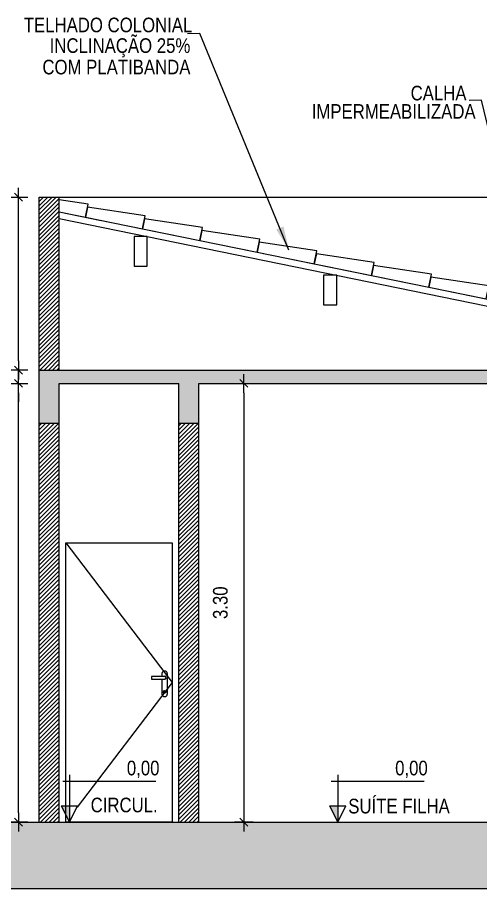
# Model space of a CAD drawing. Header units: millimetres. Extents: x -677 to -23, y -135 to 1112.
# Drawn here: x -222.16 to -218.67, y 864.64 to 871.2 of the extents above; entities that cross this region are included whole.
import ezdxf
from ezdxf.enums import TextEntityAlignment as Align

# ---------------------------------------------------------------- set-up
doc = ezdxf.new("R2010")
doc.units = ezdxf.units.MM
doc.header["$LTSCALE"] = 20
doc.header["$MEASUREMENT"] = 0
doc.header["$PDSIZE"] = -5
doc.linetypes.add('CONTINU', pattern=[0])
doc.linetypes.add('HIDDEN2', pattern=[0.1875, 0.125, -0.0625])
doc.layers.get('0').update_dxf_attribs({"linetype": 'CONTINUOUS'})
doc.layers.get('Defpoints').update_dxf_attribs({"linetype": 'CONTINUOUS'})
for name, color, linetype in [('COTAS', 7, 'CONTINUOUS'), ('E-hatch', 8, 'CONTINUOUS'), ('E-txt-g', 3, 'CONTINUOUS')]:
    doc.layers.add(name, color=color, linetype=linetype)
for name, color, linetype, lineweight in [('E-Cta-W', 7, 'CONTINUOUS', 20), ('E-Pen-C', 4, 'CONTINUOUS', 15), ('E-Pen-G', 3, 'CONTINUOUS', 30), ('E-Txt-W', 7, 'CONTINUOUS', 20)]:
    doc.layers.add(name, color=color, linetype=linetype, lineweight=lineweight)
doc.styles.add('F2', font='swissc.ttf')
doc.styles.add('REG60', font='romans.shx', dxfattribs={"width": 0.8, "height": 0.15})
doc.styles.add('REG80', font='romans.shx', dxfattribs={"width": 0.8, "height": 0.2})
doc.dimstyles.new('DIMENSION-1', dxfattribs={"dimtxt": 0.11, "dimasz": 0.07, "dimexe": 1, "dimexo": 0, "dimgap": 0.12, "dimtad": 1, "dimzin": 7, "dimdsep": 46, "dimtxsty": 'F2', "dimblk1": 'TRACO', "dimblk2": 'TRACO', "dimsah": 1, "dimcen": 1, "dimse1": 1, "dimse2": 1, "dimclrd": 256, "dimclre": 256, "dimclrt": 6, "dimadec": 0, "dimazin": 0, "dimtfac": 1, "dimtix": 1, "dimtmove": 2, "dimatfit": 3, "dimldrblk": 'TRACO', "dimfxl": 1, "dimtolj": 1, "dimtzin": 0, "dimarcsym": 0})
doc.dimstyles.get("Standard").update_dxf_attribs({"dimtxt": 0.18, "dimasz": 0.18, "dimexe": 0.18, "dimexo": 0.0625, "dimgap": 0.09, "dimtad": 0, "dimtih": 1, "dimtoh": 1, "dimdec": 4, "dimzin": 0, "dimdsep": 46, "dimtxsty": 'Standard', "dimcen": 0.09, "dimadec": 0, "dimazin": 0, "dimtfac": 1, "dimtdec": 4, "dimtofl": 0, "dimtmove": 0, "dimatfit": 3, "dimfxl": 1, "dimtolj": 1, "dimtzin": 0, "dimarcsym": 0})

# ---------------------------------------------------------------- blocks, each defined once
blk = doc.blocks.new('TXT-AMB75')
at = {"layer": 'E-txt-g', "style": 'REG80', "width": 0.8, "flags": 8}
blk.add_attdef('TXT', text='', height=0.2, dxfattribs=at).set_placement((0.0055, 0.2964), align=Align.CENTER)
at = {"layer": 'E-Txt-W', "style": 'REG60', "width": 0.8, "flags": 8}
blk.add_attdef('TXT', text='', height=0.15, dxfattribs=at).set_placement((0.0055, 0.0271), align=Align.CENTER)
blk = doc.blocks.new('TRACO')
at = {"layer": 'E-Pen-C'}
for p, q in [((0, 1), (0, -1)), ((-1, 0), (1, 0))]:
    blk.add_line(p, q, dxfattribs=at)
at = {"layer": 'E-Pen-G'}
blk.add_line((-0.424, -0.424), (0.424, 0.424), dxfattribs=at)
blk = doc.blocks.new('*D885')
at = {"color": 4, "lineweight": -2}
blk.add_line((-222.1474, 865.2141), (-222.1474, 868.3741), dxfattribs=at)
at = {"layer": 'Defpoints', "color": 0, "linetype": 'Continuous'}
for p in [(-222.1474, 868.4441), (-221.8409, 868.4441), (-221.9909, 865.1441)]:
    blk.add_point(p, dxfattribs=at)
at = {"color": 4, "linetype": 'Continuous', "lineweight": -2, "xscale": 0.07, "yscale": 0.07, "zscale": 0.07}
for p, rotation in [((-222.1474, 868.4441), 90), ((-222.1474, 865.1441), 270)]:
    blk.add_blockref('TRACO', p, dxfattribs=dict(at, rotation=rotation))
at = {"color": 4, "linetype": 'Continuous', "insert": (-222.3238, 866.7941), "char_height": 0.11, "attachment_point": 5, "rotation": 90, "style": 'F2'}
blk.add_mtext('\\A1;3.30', dxfattribs=at)
blk = doc.blocks.new('*D886')
at = {"color": 4, "lineweight": -2}
for p, q in [((-222.1474, 868.6141), (-222.1474, 868.6841)), ((-222.1474, 868.4441), (-222.1474, 868.5441)), ((-222.1474, 868.3741), (-222.1474, 868.3041))]:
    blk.add_line(p, q, dxfattribs=at)
at = {"layer": 'Defpoints', "color": 0, "linetype": 'Continuous'}
for p in [(-222.1474, 868.5441), (-221.9909, 868.5441), (-221.8409, 868.4441)]:
    blk.add_point(p, dxfattribs=at)
at = {"color": 4, "linetype": 'Continuous', "lineweight": -2, "xscale": 0.07, "yscale": 0.07, "zscale": 0.07}
for p, rotation in [((-222.1474, 868.5441), 270), ((-222.1474, 868.4441), 90)]:
    blk.add_blockref('TRACO', p, dxfattribs=dict(at, rotation=rotation))
at = {"color": 4, "linetype": 'Continuous', "insert": (-222.3238, 868.4941), "char_height": 0.11, "attachment_point": 5, "rotation": 90, "style": 'F2'}
blk.add_mtext('\\A1;.10', dxfattribs=at)
blk = doc.blocks.new('*D887')
at = {"color": 4, "lineweight": -2}
blk.add_line((-222.1474, 868.6141), (-222.1474, 869.7741), dxfattribs=at)
at = {"layer": 'Defpoints', "color": 0, "linetype": 'Continuous'}
for p in [(-222.1474, 869.8441), (-221.9909, 869.8441), (-221.9909, 868.5441)]:
    blk.add_point(p, dxfattribs=at)
at = {"color": 4, "linetype": 'Continuous', "lineweight": -2, "xscale": 0.07, "yscale": 0.07, "zscale": 0.07}
for p, rotation in [((-222.1474, 869.8441), 90), ((-222.1474, 868.5441), 270)]:
    blk.add_blockref('TRACO', p, dxfattribs=dict(at, rotation=rotation))
at = {"color": 4, "linetype": 'Continuous', "insert": (-222.3238, 869.1941), "char_height": 0.11, "attachment_point": 5, "rotation": 90, "style": 'F2'}
blk.add_mtext('\\A1;1.30', dxfattribs=at)
blk = doc.blocks.new('*D888')
at = {"color": 4, "lineweight": -2}
blk.add_line((-222.4276, 869.7741), (-222.4276, 865.2141), dxfattribs=at)
at = {"layer": 'Defpoints', "color": 0, "linetype": 'Continuous'}
for p in [(-221.9909, 869.8441), (-222.4276, 865.1441), (-221.9909, 865.1441)]:
    blk.add_point(p, dxfattribs=at)
at = {"color": 4, "linetype": 'Continuous', "lineweight": -2, "xscale": 0.07, "yscale": 0.07, "zscale": 0.07}
for p, rotation in [((-222.4276, 869.8441), 90), ((-222.4276, 865.1441), 270)]:
    blk.add_blockref('TRACO', p, dxfattribs=dict(at, rotation=rotation))
at = {"color": 4, "linetype": 'Continuous', "insert": (-222.604, 867.4941), "char_height": 0.11, "attachment_point": 5, "rotation": 90, "style": 'F2'}
blk.add_mtext('\\A1;4.70', dxfattribs=at)
blk = doc.blocks.new('*D889')
at = {"color": 4, "lineweight": -2}
blk.add_line((-220.4528, 868.3741), (-220.4528, 865.2141), dxfattribs=at)
at = {"layer": 'Defpoints', "color": 0, "linetype": 'Continuous'}
for p in [(-220.7909, 868.4441), (-220.7909, 865.1441), (-220.4528, 865.1441)]:
    blk.add_point(p, dxfattribs=at)
at = {"color": 4, "linetype": 'Continuous', "lineweight": -2, "xscale": 0.07, "yscale": 0.07, "zscale": 0.07}
for p, rotation in [((-220.4528, 868.4441), 90), ((-220.4528, 865.1441), 270)]:
    blk.add_blockref('TRACO', p, dxfattribs=dict(at, rotation=rotation))
at = {"color": 4, "linetype": 'Continuous', "insert": (-220.6292, 866.7941), "char_height": 0.11, "attachment_point": 5, "rotation": 90, "style": 'F2'}
blk.add_mtext('\\A1;3.30', dxfattribs=at)

msp = doc.modelspace()

# ---------------------------------------------------------------- hatches: boundary and pattern name
at = {"layer": 'COTAS', "linetype": 'CONTINU'}
h = msp.add_hatch(dxfattribs=at)
h.set_pattern_fill('ANSI38', color=8, scale=0.25, style=0)
h.set_pattern_definition([(45, (-220.854086, 158.321646), (-0.0220970869, 0.0220970869), []), (135, (-220.854086, 158.321646), (-0.0662912607, 0.0220970869), [0.078125, -0.046875])])
h.paths.add_polyline_path([(-214.701, 864.6441), (-214.701, 865.0441), (-216.0409, 865.0441), (-216.0409, 865.0941), (-216.6409, 865.0941), (-216.6409, 865.1441), (-222.4797, 865.1441), (-222.4797, 864.6441)])
at = {"layer": 'E-hatch'}
h = msp.add_hatch(dxfattribs=at)
h.set_pattern_fill('CONC', color=8, scale=0.12, style=0, pattern_type=2)
h.set_pattern_definition([(0, (0.114, 0.0768), (0, 0.12), [0, -0.12]), (0, (0.1152, 0.0348), (0, 0.12), [0, -0.12]), (0, (0.1188, 0.0996), (0, 0.12), [0, -0.12]), (338.1986, (0.0564, 0.0624), (0.36000003276, -0.11999998926), [0.01292436, -0.63329544]), (216.8699, (0.0684, 0.0576), (0.35999999014, 0.2400000148), [0.006, -0.594]), (130.6013, (0.0636, 0.054), (0.60000005055, -0.71999988218), [0.0110634, -1.09528188]), (206.5651, (0.024, 0.0396), (-0.119999899, -0.120000157), [0.00268332, -0.26564484]), (326.3099, (0.0216, 0.0384), (0.2399999469, -0.1200001601), [0.00432672, -0.42833952]), (108.4349, (0.0252, 0.036), (-0.1199998084, 0.2400000522), [0.00379476, -0.3756786]), (225, (0.1008, 0.0276), (-1e-17, -0.120000037), [0.00509112, -0.16461444]), (0, (0.0972, 0.024), (0.12, 0.12), [0.0072, -0.1128]), (135, (0.1044, 0.024), (-0.120000037, 0), [0.00509112, -0.16461444]), (251.5651, (0.0864, 0.1044), (0.1199998084, 0.2400000522), [0.00379476, -0.3756786]), (0, (0.0852, 0.1008), (0.12, 0.12), [0.006, -0.114]), (143.1301, (0.0912, 0.1008), (-0.35999999014, 0.2400000148), [0.006, -0.594]), (213.6901, (0.0228, 0.1056), (0.2399999469, 0.1200001601), [0.00432672, -0.42833952]), (341.5651, (0.0192, 0.1032), (-0.2400000522, 0.1199998084), [0.00758952, -0.37188384]), (126.8699, (0.0264, 0.1008), (0.2400000148, -0.35999999014), [0.006, -0.594]), (0, (0.0576, 0.1008), (0, 0.12), [0, -0.12]), (0, (0.0252, 0.0696), (0, 0.12), [0, -0.12]), (0, (0.0588, 0.0252), (0, 0.12), [0, -0.12]), (0, (0.0912, 0.0624), (0, 0.12), [0, -0.12]), (0, (0.0564, 0.0828), (0, 0.12), [0, -0.12]), (0, (0.03, 0.0864), (0, 0.12), [0, -0.12]), (0, (0.0408, 0.0792), (0, 0.12), [0, -0.12]), (0, (0.036, 0.0504), (0, 0.12), [0, -0.12]), (0, (0.0072, 0.0552), (0, 0.12), [0, -0.12]), (0, (0.0084, 0.0828), (0, 0.12), [0, -0.12]), (0, (0.0048, 0.1092), (0, 0.12), [0, -0.12]), (0, (0.042, 0.114), (0, 0.12), [0, -0.12]), (0, (0.0684, 0.1188), (0, 0.12), [0, -0.12]), (0, (0.1104, 0.114), (0, 0.12), [0, -0.12]), (0, (0.0816, 0.0768), (0, 0.12), [0, -0.12]), (0, (0.0696, 0.0984), (0, 0.12), [0, -0.12]), (0, (0.0792, 0.0408), (0, 0.12), [0, -0.12]), (0, (0.0432, 0.0348), (0, 0.12), [0, -0.12]), (0, (0.0792, 0.0084), (0, 0.12), [0, -0.12]), (0, (0.0396, 0.0156), (0, 0.12), [0, -0.12]), (0, (0.0012, 0.012), (0, 0.12), [0, -0.12]), (0, (0.0156, 0.006), (0, 0.12), [0, -0.12]), (0, (0.0168, 0.0228), (0, 0.12), [0, -0.12]), (0, (0.0972, 0.0036), (0, 0.12), [0, -0.12]), (0, (0.1116, 0.0528), (0, 0.12), [0, -0.12]), (0, (0.1056, 0.0888), (0, 0.12), [0, -0.12]), (0, (0.0504, 0.0024), (0, 0.12), [0, -0.12])])
h.paths.add_polyline_path([(-218.1409, 868.4441), (-218.1409, 868.1441), (-217.9909, 868.1441), (-217.9909, 868.4441), (-216.7909, 868.4441), (-216.7909, 868.1441), (-216.6409, 868.1441), (-216.6409, 868.5441), (-221.9909, 868.5441), (-221.9909, 868.1441), (-221.8409, 868.1441), (-221.8409, 868.4441), (-220.9409, 868.4441), (-220.9409, 868.1441), (-220.7909, 868.1441), (-220.7909, 868.4441)])
h.paths.add_polyline_path([(-217.9909, 869.3441), (-216.7909, 869.3441), (-216.7909, 869.0441), (-216.6409, 869.0441), (-216.6409, 869.4441), (-218.1409, 869.4441), (-218.1409, 869.0441), (-217.9909, 869.0441)])
h.paths.add_polyline_path([(-216.6409, 870.9441), (-216.6409, 870.9941), (-216.5909, 870.9941), (-216.5909, 871.0441), (-218.1909, 871.0441), (-218.1909, 870.9941), (-218.1409, 870.9941), (-218.1409, 870.9441)])
h = msp.add_hatch(dxfattribs=at)
h.set_pattern_fill('ANSI31', color=256, scale=0.18, style=0)
h.set_pattern_definition([(45, (-141.81234, 129.548675), (-0.0159099026, 0.0159099026), [])])
h.paths.add_polyline_path([(-220.7909, 868.1441), (-220.9409, 868.1441), (-220.9409, 865.1441), (-220.7909, 865.1441)])
h.paths.add_polyline_path([(-221.8409, 868.1441), (-221.9909, 868.1441), (-221.9909, 865.1441), (-221.8409, 865.1441)])
h.paths.add_polyline_path([(-221.8409, 869.8441), (-221.9909, 869.8441), (-221.9909, 868.5441), (-221.8409, 868.5441)])
h.paths.add_polyline_path([(-217.9909, 870.9441), (-218.1409, 870.9441), (-218.1409, 869.4441), (-217.8409, 869.4441), (-217.9909, 869.5941)])
h.paths.add_polyline_path([(-216.6409, 870.9441), (-216.7909, 870.9441), (-216.7909, 869.5941), (-216.9409, 869.4441), (-216.6409, 869.4441)])
h.paths.add_polyline_path([(-216.6409, 869.0441), (-216.7909, 869.0441), (-216.7909, 868.5441), (-216.6409, 868.5441)])
h.paths.add_polyline_path([(-217.9909, 869.0441), (-218.1409, 869.0441), (-218.1409, 868.5441), (-217.9909, 868.5441)])
h.paths.add_polyline_path([(-218.1409, 868.8471), (-218.4409, 868.8471), (-218.4409, 868.9892), (-218.5909, 869.0198), (-218.5909, 868.753), (-218.1409, 868.753)])
h.paths.add_polyline_path([(-217.9909, 868.1441), (-218.1409, 868.1441), (-218.1409, 865.1441), (-217.9909, 865.1441)])
h.paths.add_polyline_path([(-216.6409, 868.1441), (-216.7909, 868.1441), (-216.7909, 867.6441), (-216.6409, 867.6441)])
h.paths.add_polyline_path([(-216.6409, 867.1441), (-216.7909, 867.1441), (-216.7909, 866.2372), (-216.7909, 866.1877), (-216.7909, 865.1441), (-216.6409, 865.1441)])
h.paths.add_polyline_path([(-214.9909, 868.3441), (-215.1909, 868.3441), (-215.1909, 868.2941), (-215.1409, 868.2941), (-215.1409, 865.0441), (-214.9909, 865.0441)])

# ---------------------------------------------------------------- linework, layer by layer
at = {"color": 5, "linetype": 'Continuous'}
for p, q in [((-221.9909, 865.1441), (-221.9909, 869.8441)), ((-221.9909, 869.8441), (-221.8409, 869.8441)), ((-221.8409, 868.5441), (-221.8409, 869.8441)), ((-221.9909, 868.5441), (-216.6409, 868.5441)), ((-221.8409, 865.1441), (-221.8409, 868.4441)), ((-221.8409, 868.4441), (-220.9409, 868.4441)), ((-220.9409, 865.1441), (-220.9409, 868.4441)), ((-220.7909, 865.1441), (-220.7909, 868.4441)), ((-220.7909, 868.4441), (-218.1409, 868.4441)), ((-221.9909, 868.1441), (-221.8409, 868.1441)), ((-220.9409, 868.1441), (-220.7909, 868.1441))]:
    msp.add_line(p, q, dxfattribs=at)
at = {"color": 2, "linetype": 'Continuous'}
msp.add_line((-221.8409, 868.5441), (-221.8409, 869.8441), dxfattribs=at)
at = {"color": 7, "linetype": 'Continuous'}
msp.add_line((-221.8409, 869.8441), (-218.1409, 869.8441), dxfattribs=at)
at = {"color": 2}
for p, q in [((-221.8409, 869.7346), (-218.3027, 869.0119)), ((-221.8409, 869.6836), (-218.3127, 868.963))]:
    msp.add_line(p, q, dxfattribs=at)
at = {"color": 8}
for p, q in [((-221.0685, 866.2625), (-221.0685, 866.24)), ((-221.0285, 866.2625), (-221.0285, 866.1062)), ((-221.0685, 866.22), (-221.0685, 866.1062)), ((-221.0385, 866.1234), (-221.0585, 866.1234)), ((-221.0485, 866.1134), (-221.0485, 866.1334))]:
    msp.add_line(p, q, dxfattribs=at)
for p, q in [((-221.814, 865.4531), (-221.1149, 865.4531)), ((-221.7645, 865.4992), (-221.7645, 865.1441)), ((-219.7971, 865.4531), (-219.0979, 865.4531)), ((-219.7475, 865.4992), (-219.7475, 865.1441)), ((-221.8254, 865.2661), (-221.7645, 865.1441)), ((-221.8254, 865.2661), (-221.7035, 865.2661)), ((-221.7645, 865.1441), (-221.7035, 865.2661)), ((-219.8085, 865.2661), (-219.7475, 865.1441)), ((-219.8085, 865.2661), (-219.6866, 865.2661)), ((-219.7475, 865.1441), (-219.6866, 865.2661))]:
    msp.add_line(p, q)
at = {"color": 1, "linetype": 'Continuous'}
msp.add_line((-222.4797, 865.1441), (-216.6409, 865.1441), dxfattribs=at)
at = {"color": 6}
for points in [[(-221.6445, 869.6945), (-221.6245, 869.7925), (-221.8409, 869.8248)], [(-221.2141, 869.6066), (-221.1941, 869.7046), (-221.6292, 869.7696), (-221.6445, 869.6945), (-221.2141, 869.6066)], [(-221.8409, 869.7346), (-221.5256, 869.6703)], [(-220.7838, 869.5187), (-220.7638, 869.6167), (-221.1988, 869.6817), (-221.2141, 869.6066), (-220.7838, 869.5187)], [(-220.3535, 869.4308), (-220.3334, 869.5288), (-220.7685, 869.5938), (-220.7838, 869.5187), (-220.3535, 869.4308)], [(-219.9231, 869.3429), (-219.9031, 869.4409), (-220.3381, 869.5059), (-220.3535, 869.4308), (-219.9231, 869.3429)], [(-219.4928, 869.255), (-219.4728, 869.353), (-219.9078, 869.418), (-219.9231, 869.3429), (-219.4928, 869.255)], [(-219.0624, 869.1671), (-219.0424, 869.2651), (-219.4774, 869.3301), (-219.4928, 869.255), (-219.0624, 869.1671)], [(-218.6321, 869.0792), (-218.6121, 869.1772), (-219.0471, 869.2422), (-219.0624, 869.1671), (-218.3027, 869.0119)]]:
    msp.add_lwpolyline(points, dxfattribs=at)
at = {"color": 2}
for points in [[(-221.1799, 869.5486), (-221.2787, 869.5486), (-221.2787, 869.326), (-221.1799, 869.326)], [(-219.7548, 869.2575), (-219.8536, 869.2575), (-219.8536, 869.0349), (-219.7548, 869.0349)]]:
    msp.add_lwpolyline(points, close=True, dxfattribs=at)
at = {"color": 8, "linetype": 'Continuous'}
msp.add_lwpolyline([(-221.7909, 867.2441), (-220.9909, 867.2441), (-220.9909, 865.1441), (-221.7909, 865.1441)], close=True, dxfattribs=at)
at = {"color": 8, "linetype": 'HIDDEN2', "flags": 128}
msp.add_lwpolyline([(-221.7909, 867.2441), (-220.9909, 866.1941), (-221.7909, 865.1441)], dxfattribs=at)
at = {"color": 8}
msp.add_lwpolyline([(-221.0485, 866.24), (-221.1485, 866.24), (-221.1485, 866.22), (-221.0485, 866.22, 1)], format="xyb", close=True, dxfattribs=at)
msp.add_circle((-221.0485, 866.1234), 0.01, dxfattribs=at)
for centre, radius, start, end in [((-221.0485, 866.2602), 0.0201, 6.42318, 173.57682), ((-221.0485, 866.23), 0.012, 236.44269, 123.55731), ((-221.0485, 866.1084), 0.0201, 186.42318, 353.57682)]:
    msp.add_arc(centre, radius, start, end, dxfattribs=at)
for points in [[(-221.8254, 865.2661), (-221.7645, 865.2661), (-221.7645, 865.1441)], [(-219.8085, 865.2661), (-219.7475, 865.2661), (-219.7475, 865.1441)]]:
    msp.add_solid(points)
at = {"layer": 'COTAS', "color": 8, "linetype": 'CONTINU'}
msp.add_line((-222.4797, 864.6441), (-214.701, 864.6441), dxfattribs=at)

# ---------------------------------------------------------------- block references
ref = msp.add_blockref('TXT-AMB75', (-221.2127, 865.2797), dxfattribs=dict(xscale=0.7290000000000001, yscale=0.7290000000000001, zscale=0.7290000000000001))
ref.add_attrib('TXT', '0,00', dxfattribs={"layer": 'E-txt-g', "color": 2, "height": 0.11, "style": 'F2'}).set_placement((-221.2099, 865.4958), align=Align.CENTER)
ref = msp.add_blockref('TXT-AMB75', (-219.1957, 865.2797), dxfattribs=dict(xscale=0.7290000000000001, yscale=0.7290000000000001, zscale=0.7290000000000001))
ref.add_attrib('TXT', '0,00', dxfattribs={"layer": 'E-txt-g', "color": 2, "height": 0.11, "style": 'F2'}).set_placement((-219.1929, 865.4958), align=Align.CENTER)
ref = msp.add_blockref('TXT-AMB75', (-221.3561, 865.0017), dxfattribs=dict(xscale=0.7290000000000001, yscale=0.7290000000000001, zscale=0.7290000000000001))
ref.add_attrib('TXT', 'CIRCUL.', dxfattribs={"layer": 'E-txt-g', "color": 2, "height": 0.11, "style": 'F2'}).set_placement((-221.3527, 865.2178), align=Align.CENTER)
ref = msp.add_blockref('TXT-AMB75', (-219.2893, 864.9932), dxfattribs=dict(xscale=0.7290000000000001, yscale=0.7290000000000001, zscale=0.7290000000000001))
ref.add_attrib('TXT', 'SUÍTE FILHA', dxfattribs={"layer": 'E-txt-g', "color": 2, "height": 0.11, "style": 'F2'}).set_placement((-219.2864, 865.2093), align=Align.CENTER)

# ---------------------------------------------------------------- texts
at = {"color": 4, "style": 'F2'}
for s, p in [('TELHADO COLONIAL', (-222.1074, 871.0849)), ('INCLINAÇÃO 25%%%', (-221.9125, 870.9297)), ('COM PLATIBANDA', (-221.9674, 870.7682)), ('CALHA', (-219.1991, 870.5725)), ('IMPERMEABILIZADA', (-219.9427, 870.4344))]:
    msp.add_text(s, height=0.11, dxfattribs=at).set_placement(p)

# ---------------------------------------------------------------- dimensions: what is measured, and where the dimension line sits
at = {"color": 8, "linetype": 'Continuous'}
for base, p1, p2, picture, middle in [((-222.4276, 865.1441), (-221.9909, 869.8441), (-221.9909, 865.1441), '*D888', (-222.604, 867.4941)), ((-222.1474, 869.8441), (-221.9909, 868.5441), (-221.9909, 869.8441), '*D887', (-222.3238, 869.1941)), ((-222.1474, 868.5441), (-221.8409, 868.4441), (-221.9909, 868.5441), '*D886', (-222.3238, 868.4941)), ((-222.1474, 868.4441), (-221.9909, 865.1441), (-221.8409, 868.4441), '*D885', (-222.3238, 866.7941)), ((-220.4528, 865.1441), (-220.7909, 868.4441), (-220.7909, 865.1441), '*D889', (-220.6292, 866.7941))]:
    dim = msp.add_linear_dim(base=base, p1=p1, p2=p2, angle=90, dimstyle='DIMENSION-1', override={"dimclrd": 4, "dimclrt": 4, "dimadec": 8, "dimfxl": 0.5, "dimfxlon": 1}, dxfattribs=at)
    dim.commit()
    dim.dimension.update_dxf_attribs({"geometry": picture, "text_midpoint": middle})

# ---------------------------------------------------------------- leaders
at = {"layer": 'E-Cta-W', "color": 4}
for points in [[(-220.1137, 869.4467), (-220.7839, 871.0757), (-220.8767, 871.074)], [(-218.2524, 868.8504), (-218.6659, 870.5732), (-218.7587, 870.5714)]]:
    msp.add_leader(points, dimstyle='Standard', dxfattribs=at)

doc.saveas('drawing.dxf')
